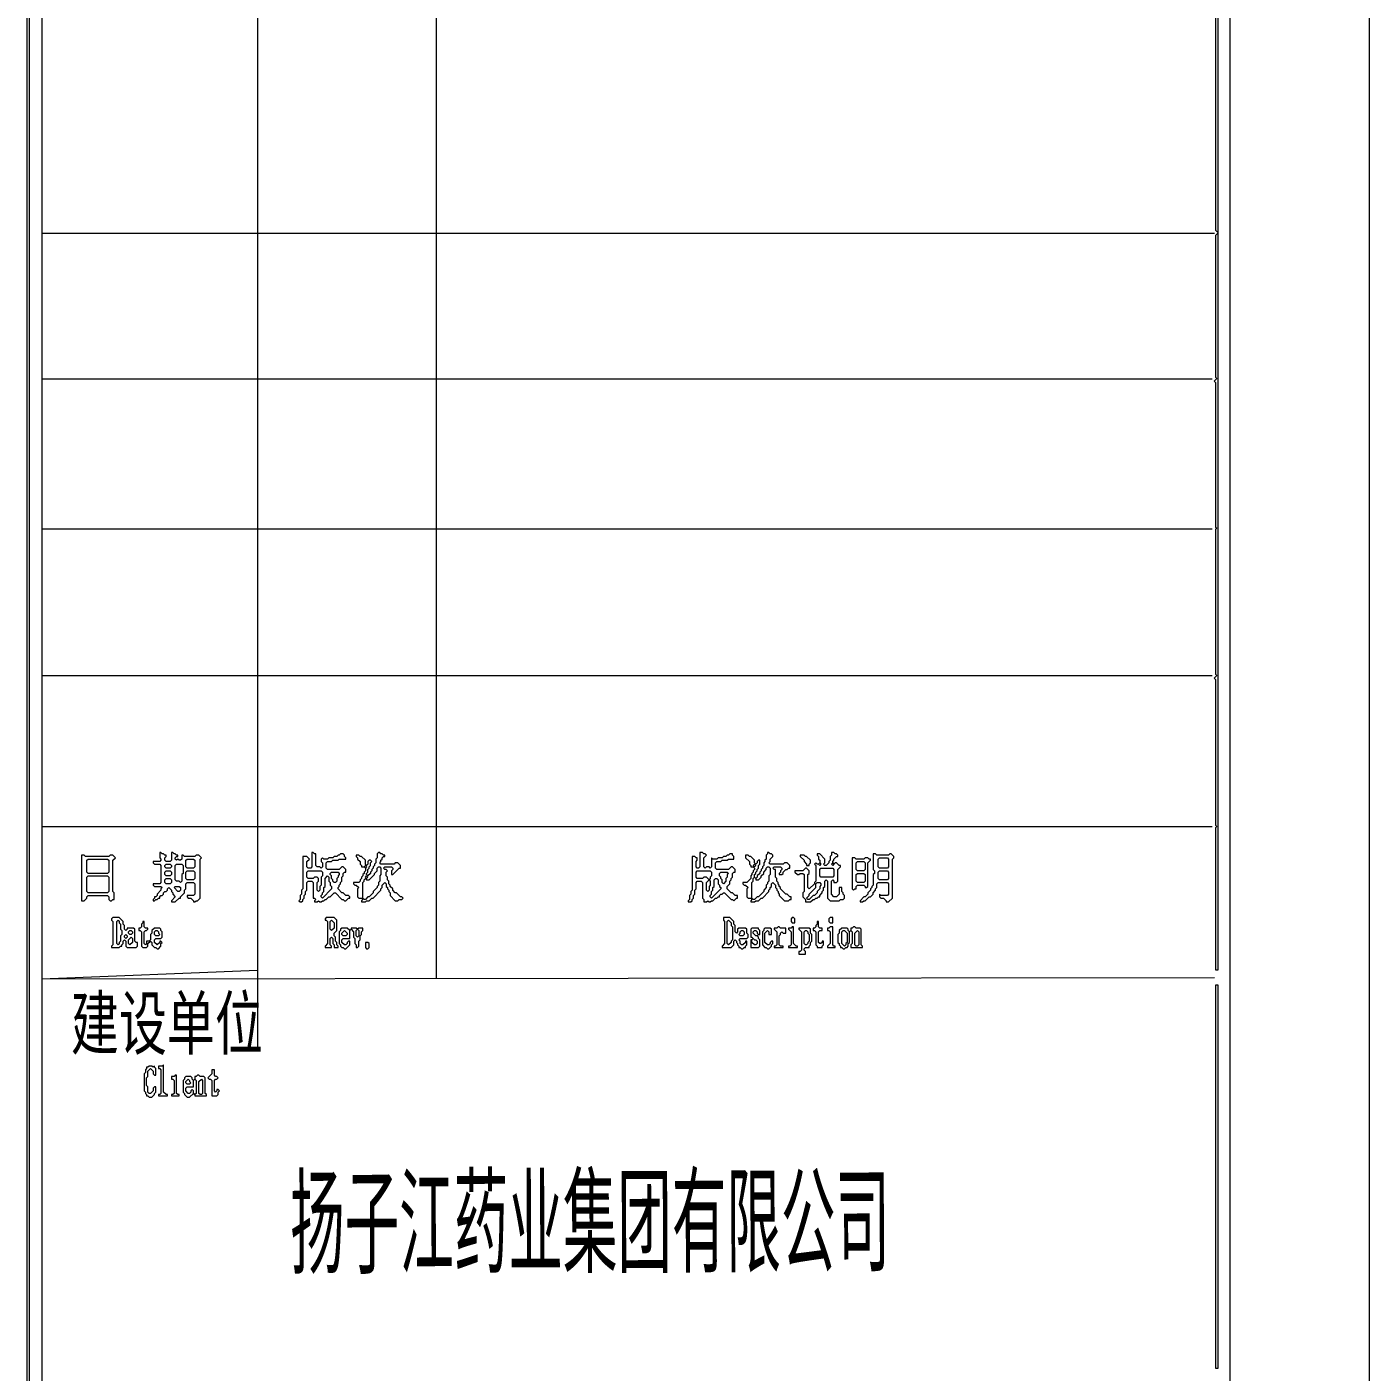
# Model space of a CAD drawing. Header units: millimetres. Extents: x 24 to 865, y 18 to 612.
# Drawn here: x 775 to 865.3, y 372.3 to 462.8 of the extents above; entities that cross this region are included whole.
import ezdxf

# ---------------------------------------------------------------- set-up
doc = ezdxf.new("R2010")
doc.units = ezdxf.units.MM
for name, color, linetype, lineweight in [('OCR_TEXT', 6, 'CONTINUOUS', 0), ('TRACE_CURVE', 6, 'CONTINUOUS', 0), ('TRACE_STRAIGHT', 5, 'CONTINUOUS', 0), ('TRACE_TEXT_SYMBOL', 6, 'CONTINUOUS', 0)]:
    doc.layers.add(name, color=color, linetype=linetype, lineweight=lineweight)
doc.styles.add('wqy-unicode', font='wqy-unicode')

msp = doc.modelspace()

# ---------------------------------------------------------------- linework, layer by layer
at = {"layer": 'TRACE_CURVE', "color": 6}
for points in [[(774.98, 600.7), (774.98, 28.726), (775.156, 28.726), (775.156, 600.7)], [(854.939, 600.7), (854.939, 449.102), (855.115, 448.926), (854.939, 448.751), (854.939, 439.205), (855.027, 439.118), (854.852, 438.942), (854.939, 438.855), (854.939, 429.134), (855.027, 429.046), (854.939, 428.959), (854.939, 419.237), (855.027, 419.15), (854.852, 418.975), (854.939, 418.887), (854.939, 409.078), (855.027, 408.991), (854.939, 408.903), (854.939, 399.357), (855.115, 399.357), (855.115, 600.7)]]:
    msp.add_lwpolyline(points, close=True, dxfattribs=at)
at = {"layer": 'TRACE_STRAIGHT', "color": 5}
for p, q in [((865.28, 611.852), (865.28, 18.127)), ((775.986, 601.456), (775.986, 27.883)), ((790.492, 601.456), (790.492, 394.102)), ((802.512, 601.456), (802.512, 398.768)), ((855.903, 601.456), (855.903, 27.883)), ((775.982, 448.902), (854.887, 448.902)), ((775.986, 439.096), (854.728, 439.096)), ((775.986, 429.01), (854.728, 429.01)), ((775.986, 419.15), (854.728, 419.15)), ((775.986, 408.979), (854.728, 408.979)), ((775.982, 398.74), (790.492, 399.334)), ((775.982, 398.74), (854.887, 398.823))]:
    msp.add_line(p, q, dxfattribs=at)
at = {"layer": 'TRACE_TEXT_SYMBOL', "color": 6}
for points in [[(783.913, 407.239), (783.913, 406.889), (784.001, 406.801), (784.001, 406.714), (783.913, 406.626), (783.476, 406.626), (783.476, 406.539), (783.563, 406.451), (783.913, 406.451), (784.001, 406.363), (784.001, 405.225), (783.913, 405.137), (783.476, 405.137), (783.476, 405.05), (783.563, 404.962), (784.001, 404.962), (784.089, 404.875), (784.001, 404.787), (784.001, 404.699), (783.738, 404.437), (783.738, 404.349), (783.651, 404.261), (783.563, 404.261), (783.563, 404.174), (783.476, 404.086), (783.476, 403.999), (783.563, 403.999), (783.651, 404.086), (783.738, 404.086), (783.826, 404.174), (783.913, 404.174), (783.913, 404.261), (784.001, 404.349), (784.089, 404.349), (784.176, 404.437), (784.176, 404.524), (784.264, 404.612), (784.351, 404.612), (784.439, 404.699), (784.439, 404.787), (784.526, 404.875), (784.702, 404.699), (784.702, 404.612), (784.789, 404.524), (784.789, 404.437), (784.964, 404.261), (784.702, 403.999), (784.702, 403.911), (784.964, 403.911), (785.227, 404.174), (785.315, 404.174), (785.315, 404.261), (785.577, 404.524), (785.577, 404.699), (785.665, 404.787), (785.665, 405.137), (785.753, 405.225), (786.19, 405.225), (786.278, 405.137), (786.278, 404.437), (786.19, 404.349), (785.753, 404.349), (785.753, 404.261), (785.84, 404.174)], [(785.84, 404.174), (786.015, 404.174), (786.19, 403.999), (786.19, 403.911), (786.278, 403.911), (786.366, 403.999), (786.453, 403.999), (786.628, 404.174), (786.628, 406.801), (786.716, 406.889), (786.541, 407.064), (786.366, 407.064), (786.278, 406.976), (785.577, 406.976), (785.49, 407.064), (785.402, 407.064), (785.402, 406.801), (785.315, 406.714), (785.227, 406.714), (785.14, 406.801), (785.052, 406.714), (784.964, 406.801), (784.964, 406.889), (785.052, 406.976), (785.14, 406.976), (785.14, 407.064), (785.052, 407.064), (784.964, 407.152), (784.877, 407.152), (784.789, 407.239), (784.702, 407.239), (784.702, 406.714), (784.614, 406.626), (784.351, 406.626), (784.264, 406.714), (784.264, 406.889), (784.351, 406.976), (784.351, 407.064), (784.264, 407.064), (784.176, 407.152), (784.089, 407.152), (784.001, 407.239), (783.913, 407.239)], [(794.16, 407.239), (794.16, 406.276), (794.073, 406.188), (793.897, 406.188), (793.81, 406.276), (793.81, 406.626), (793.985, 406.801), (793.81, 406.976), (793.547, 406.976), (793.547, 404.787), (793.459, 404.699), (793.459, 404.437), (793.372, 404.349), (793.372, 404.086), (793.284, 403.999), (793.372, 403.911), (793.459, 403.911), (793.547, 403.999), (793.547, 404.086), (793.635, 404.174), (793.635, 404.349), (793.722, 404.437), (793.722, 404.612), (793.81, 404.699), (793.81, 405.225), (793.897, 405.312), (794.16, 405.312), (794.248, 405.225), (794.248, 404.174), (794.335, 404.174), (794.423, 404.086), (794.335, 403.999), (794.335, 403.911), (794.51, 403.911), (794.598, 403.999), (794.686, 403.911), (794.773, 403.911), (794.861, 403.999), (794.948, 403.999), (795.036, 404.086), (795.123, 404.086), (795.299, 404.261), (795.386, 404.261), (795.649, 404.524), (795.736, 404.524), (796.174, 404.086), (796.262, 404.086), (796.35, 403.999), (796.437, 403.999), (796.612, 404.174), (796.7, 404.174), (796.7, 404.261), (796.612, 404.349), (796.437, 404.349), (796.262, 404.524), (796.174, 404.524), (795.912, 404.787), (795.912, 404.875), (795.999, 404.962), (795.999, 405.05), (796.087, 405.137), (796.087, 405.225), (796.174, 405.312), (796.174, 405.575)], [(796.174, 405.575), (796.262, 405.663), (796.262, 405.838), (796.35, 405.925), (796.437, 405.925), (796.437, 406.101), (796.262, 406.276), (796.174, 406.276), (795.999, 406.101), (795.211, 406.101), (795.123, 406.188), (795.123, 406.539), (795.211, 406.626), (795.474, 406.626), (795.561, 406.714), (795.912, 406.714), (795.999, 406.801), (796.437, 406.801), (796.437, 406.889), (796.35, 406.976), (796.35, 407.064), (796.262, 407.152), (796.087, 407.152), (795.999, 407.064), (795.912, 407.064), (795.824, 406.976), (795.649, 406.976), (795.561, 406.889), (795.299, 406.889), (795.211, 406.801), (794.948, 406.801), (794.861, 406.889), (794.773, 406.801), (794.773, 406.626), (794.861, 406.539), (794.861, 406.276), (794.773, 406.188), (794.686, 406.276), (794.51, 406.276), (794.423, 406.363), (794.423, 407.152), (794.335, 407.152), (794.248, 407.239), (794.16, 407.239)], [(798.627, 407.239), (798.539, 407.152), (798.539, 406.889), (798.451, 406.801), (798.451, 406.539), (798.364, 406.451), (798.364, 406.363), (798.276, 406.276), (798.276, 406.188), (798.189, 406.101), (798.189, 406.013), (798.101, 405.925), (798.101, 405.838), (797.926, 405.663), (797.838, 405.75), (797.838, 405.838), (797.926, 405.925), (797.926, 406.101), (798.014, 406.188), (798.014, 406.276), (798.101, 406.363), (798.101, 406.539), (798.189, 406.626), (798.101, 406.714), (798.014, 406.714), (797.926, 406.626), (797.926, 406.451), (797.838, 406.363), (797.751, 406.451), (797.751, 406.714), (797.488, 406.976), (797.4, 406.976), (797.313, 407.064), (797.138, 407.064), (797.138, 406.976), (797.225, 406.889), (797.225, 406.801), (797.4, 406.626), (797.4, 406.451), (797.488, 406.363), (797.488, 406.276), (797.663, 406.276), (797.751, 406.188), (797.751, 406.013), (797.663, 405.925), (797.663, 405.838), (797.576, 405.75), (797.576, 405.663), (797.488, 405.575), (797.488, 405.488), (797.4, 405.4), (797.4, 405.312), (797.313, 405.225), (796.963, 405.225), (796.963, 405.137), (797.05, 405.05), (797.138, 405.05), (797.313, 404.875), (797.225, 404.787), (797.225, 404.261), (797.313, 404.174), (797.488, 404.174), (797.576, 404.086), (797.488, 403.999)], [(799.064, 406.976), (799.064, 407.064), (798.977, 407.064), (798.889, 407.152), (798.802, 407.152), (798.714, 407.239), (798.627, 407.239)], [(820.258, 407.239), (820.258, 406.276), (820.171, 406.188), (820.083, 406.188), (819.996, 406.276), (819.996, 406.626), (820.083, 406.714), (820.083, 406.889), (819.996, 406.889), (819.908, 406.976), (819.733, 406.976), (819.733, 404.699), (819.645, 404.612), (819.645, 404.437), (819.558, 404.349), (819.558, 404.086), (819.47, 403.999), (819.47, 403.911), (819.645, 403.911), (819.733, 403.999), (819.733, 404.086), (819.821, 404.174), (819.821, 404.349), (819.908, 404.437), (819.908, 404.699), (819.996, 404.787), (819.996, 405.225), (820.083, 405.312), (820.346, 405.312), (820.434, 405.225), (820.434, 404.174), (820.521, 404.086), (820.521, 403.911), (820.696, 403.911), (820.784, 403.999), (820.871, 403.911), (820.959, 403.911), (821.047, 403.999), (821.134, 403.999), (821.309, 404.174), (821.397, 404.174), (821.485, 404.261), (821.572, 404.261), (821.572, 404.349), (821.66, 404.437), (821.747, 404.437), (821.835, 404.524), (821.922, 404.524), (822.36, 404.086), (822.448, 404.086), (822.535, 403.999), (822.711, 404.174), (822.798, 404.174), (822.798, 404.349), (822.623, 404.349), (822.448, 404.524), (822.36, 404.524), (822.098, 404.787), (822.098, 404.962), (822.273, 405.137), (822.273, 405.312), (822.36, 405.4), (822.36, 405.488), (822.448, 405.575)], [(822.448, 405.575), (822.448, 405.838), (822.535, 405.925), (822.623, 405.925), (822.623, 406.101), (822.448, 406.276), (822.36, 406.276), (822.185, 406.101), (821.397, 406.101), (821.309, 406.188), (821.309, 406.539), (821.397, 406.626), (821.66, 406.626), (821.747, 406.714), (822.098, 406.714), (822.185, 406.801), (822.535, 406.801), (822.535, 406.976), (822.448, 407.064), (822.448, 407.152), (822.273, 407.152), (822.185, 407.064), (822.098, 407.064), (822.01, 406.976), (821.835, 406.976), (821.747, 406.889), (821.485, 406.889), (821.397, 406.801), (821.134, 406.801), (821.047, 406.889), (821.047, 406.276), (820.959, 406.188), (820.871, 406.276), (820.696, 406.276), (820.609, 406.188), (820.521, 406.276), (820.521, 406.889), (820.696, 407.064), (820.609, 407.152), (820.521, 407.152), (820.434, 407.239), (820.258, 407.239)], [(824.812, 407.239), (824.812, 407.152), (824.725, 407.064), (824.725, 406.801), (824.637, 406.714), (824.637, 406.626), (824.55, 406.539), (824.55, 406.363), (824.462, 406.276), (824.462, 406.188), (824.375, 406.101), (824.375, 406.013), (824.287, 405.925), (824.287, 405.838), (824.112, 405.663), (824.112, 405.575), (824.024, 405.488), (823.937, 405.575), (823.937, 405.75), (824.024, 405.838), (824.024, 405.925), (824.112, 406.013), (824.112, 406.101), (824.199, 406.188), (824.199, 406.363), (824.287, 406.451), (824.287, 406.714), (824.199, 406.714), (824.112, 406.626), (824.112, 406.539), (824.024, 406.451), (823.937, 406.539), (823.937, 406.714), (823.674, 406.976), (823.586, 406.976), (823.499, 407.064), (823.324, 407.064), (823.324, 406.889), (823.586, 406.626), (823.586, 406.451), (823.674, 406.363), (823.674, 406.276), (823.849, 406.276), (823.937, 406.188), (823.937, 406.101), (823.849, 406.013), (823.849, 405.925), (823.762, 405.838), (823.762, 405.75), (823.674, 405.663), (823.674, 405.488), (823.411, 405.225), (823.149, 405.225), (823.149, 405.137), (823.236, 405.05), (823.324, 405.05), (823.499, 404.875), (823.411, 404.787), (823.411, 404.261), (823.499, 404.174), (823.674, 404.174), (823.762, 404.086), (823.674, 403.999), (823.674, 403.911)], [(824.988, 406.801), (825.163, 406.976), (825.163, 407.064), (825.075, 407.152), (824.988, 407.152), (824.9, 407.239), (824.812, 407.239)], [(829.104, 407.239), (829.104, 407.064), (829.016, 406.976), (829.016, 406.714), (828.929, 406.626), (828.929, 406.539), (828.754, 406.363), (828.666, 406.363), (828.578, 406.451), (828.666, 406.539), (828.666, 406.801), (828.316, 407.152), (828.14, 407.152), (828.14, 407.064), (828.228, 406.976), (828.228, 406.801), (828.316, 406.714), (828.316, 406.539), (828.228, 406.451), (828.14, 406.451), (828.053, 406.539), (827.965, 406.451), (828.053, 406.363), (828.053, 405.312), (827.965, 405.225), (827.965, 405.137), (827.615, 404.787), (827.527, 404.875), (827.527, 405.75), (827.615, 405.838), (827.615, 406.013), (827.44, 406.188), (827.352, 406.188), (827.177, 406.013), (826.652, 406.013), (826.652, 405.925), (826.827, 405.75), (826.914, 405.75), (827.002, 405.838), (827.177, 405.838), (827.265, 405.75), (827.265, 404.612), (827.177, 404.524), (827.177, 404.261), (827.352, 404.086), (827.352, 403.911), (827.703, 403.911), (827.878, 404.086), (827.965, 404.086), (828.053, 404.174), (828.14, 404.174), (828.228, 404.261), (828.316, 404.261), (828.316, 404.349), (828.491, 404.524), (828.491, 404.612), (828.578, 404.699), (828.578, 404.875), (828.666, 404.962), (828.666, 405.312), (828.754, 405.4), (828.841, 405.312), (828.841, 404.174), (829.016, 403.999)], [(829.016, 403.999), (829.629, 403.999), (829.717, 404.086), (829.892, 404.086), (829.98, 404.174), (829.98, 404.349), (829.892, 404.437), (829.892, 404.524), (829.804, 404.612), (829.804, 404.875), (829.629, 404.875), (829.629, 404.437), (829.454, 404.261), (829.279, 404.261), (829.104, 404.437), (829.104, 405.312), (829.191, 405.4), (829.279, 405.312), (829.279, 405.225), (829.454, 405.225), (829.542, 405.312), (829.542, 406.101), (829.717, 406.276), (829.717, 406.363), (829.629, 406.363), (829.454, 406.539), (829.367, 406.539), (829.279, 406.451), (829.191, 406.539), (829.191, 406.626), (829.279, 406.714), (829.279, 406.801), (829.454, 406.976), (829.542, 406.976), (829.542, 407.064), (829.454, 407.152), (829.367, 407.152), (829.279, 407.239), (829.104, 407.239)], [(797.488, 403.999), (797.488, 403.911), (797.751, 403.911), (797.838, 403.999), (798.014, 403.999), (798.189, 404.174), (798.276, 404.174), (798.802, 404.699), (798.802, 404.787), (798.889, 404.875), (798.889, 405.05), (799.064, 405.225), (799.152, 405.137), (799.152, 404.962), (799.24, 404.875), (799.24, 404.787), (799.327, 404.699), (799.327, 404.612), (799.415, 404.524), (799.415, 404.349), (799.765, 403.999), (799.94, 403.999), (800.028, 404.086), (800.203, 404.086), (800.291, 404.174), (800.203, 404.261), (800.115, 404.261), (799.853, 404.524), (799.765, 404.524), (799.59, 404.699), (799.59, 404.787), (799.415, 404.962), (799.415, 405.05), (799.327, 405.137), (799.327, 405.312), (799.24, 405.4), (799.24, 405.575), (799.152, 405.663), (799.152, 405.925), (799.24, 406.013), (799.152, 406.101), (799.064, 406.101), (798.977, 406.188), (799.064, 406.276), (799.502, 406.276), (799.59, 406.188), (799.59, 406.101), (799.502, 406.013), (799.502, 405.75), (799.59, 405.75), (800.028, 406.188), (800.115, 406.188), (800.115, 406.363), (799.94, 406.539), (799.765, 406.539), (799.678, 406.451), (798.802, 406.451), (798.714, 406.539), (798.802, 406.626), (798.802, 406.714), (798.889, 406.801), (798.889, 406.889), (798.977, 406.976), (799.064, 406.976)], [(823.674, 403.911), (823.937, 403.911), (824.024, 403.999), (824.199, 403.999), (824.375, 404.174), (824.462, 404.174), (824.9, 404.612), (824.9, 404.699), (824.988, 404.787), (824.988, 404.875), (825.075, 404.962), (825.075, 405.137), (825.163, 405.225), (825.338, 405.05), (825.338, 404.875), (825.426, 404.787), (825.426, 404.699), (825.513, 404.612), (825.513, 404.524), (825.601, 404.437), (825.601, 404.349), (825.951, 403.999), (826.214, 403.999), (826.301, 404.086), (826.389, 404.086), (826.389, 404.261), (826.301, 404.261), (826.126, 404.437), (826.039, 404.437), (825.688, 404.787), (825.688, 404.875), (825.601, 404.962), (825.601, 405.05), (825.513, 405.137), (825.513, 405.225), (825.426, 405.312), (825.426, 405.488), (825.338, 405.575), (825.338, 406.101), (825.25, 406.101), (825.163, 406.188), (825.25, 406.276), (825.688, 406.276), (825.776, 406.188), (825.776, 406.101), (825.688, 406.013), (825.688, 405.925), (825.601, 405.838), (825.601, 405.75), (825.776, 405.75), (825.863, 405.838), (825.863, 405.925), (826.039, 406.101), (826.126, 406.101), (826.214, 406.188), (826.301, 406.188), (826.301, 406.363), (826.126, 406.539), (825.951, 406.539), (825.863, 406.451), (824.988, 406.451), (824.9, 406.539), (824.988, 406.626), (824.988, 406.801)]]:
    msp.add_lwpolyline(points, dxfattribs=at)
for points in [[(778.659, 407.064), (778.659, 403.999), (778.834, 403.999), (779.009, 404.174), (779.009, 404.261), (779.097, 404.349), (780.41, 404.349), (780.498, 404.261), (780.498, 404.086), (780.585, 403.999), (780.673, 403.999), (780.761, 404.086), (780.848, 404.086), (780.848, 404.524), (780.761, 404.612), (780.761, 406.714), (780.936, 406.889), (780.761, 407.064), (780.585, 407.064), (780.498, 406.976), (778.921, 406.976), (778.834, 407.064)], [(779.009, 406.714), (779.097, 406.801), (780.41, 406.801), (780.498, 406.714), (780.498, 405.925), (780.41, 405.838), (779.097, 405.838), (779.009, 405.925)], [(784.264, 406.363), (784.351, 406.451), (784.614, 406.451), (784.702, 406.363), (784.702, 406.276), (784.614, 406.188), (784.351, 406.188), (784.264, 406.276)], [(784.964, 406.363), (785.052, 406.451), (785.402, 406.451), (785.49, 406.363), (785.49, 405.838), (785.402, 405.75), (785.402, 405.312), (785.315, 405.225), (785.227, 405.312), (785.052, 405.312), (784.964, 405.4)], [(785.665, 406.714), (785.753, 406.801), (786.19, 406.801), (786.278, 406.714), (786.278, 406.276), (786.19, 406.188), (785.753, 406.188), (785.665, 406.276)], [(797.663, 406.276), (797.751, 406.363), (797.838, 406.276), (797.751, 406.188)], [(823.849, 406.363), (823.937, 406.451), (824.024, 406.363), (823.937, 406.276)], [(827.002, 407.064), (827.002, 406.976), (827.265, 406.714), (827.265, 406.626), (827.44, 406.451), (827.44, 406.363), (827.615, 406.363), (827.615, 406.451), (827.703, 406.539), (827.703, 406.714), (827.44, 406.976), (827.352, 406.976), (827.265, 407.064)], [(828.228, 406.451), (828.316, 406.539), (828.403, 406.451), (828.316, 406.363)], [(829.104, 406.451), (829.191, 406.539), (829.279, 406.451), (829.191, 406.363)], [(830.505, 406.889), (830.505, 404.787), (830.593, 404.699), (830.68, 404.787), (830.768, 404.787), (830.768, 404.962), (830.855, 405.05), (831.293, 405.05), (831.381, 404.962), (831.381, 404.875), (831.468, 404.875), (831.556, 404.962), (831.556, 406.539), (831.731, 406.714), (831.731, 406.801), (831.644, 406.801), (831.556, 406.889), (831.381, 406.889), (831.293, 406.801), (830.768, 406.801), (830.68, 406.889)], [(830.768, 406.539), (830.855, 406.626), (831.293, 406.626), (831.381, 406.539), (831.381, 406.101), (831.293, 406.013), (830.855, 406.013), (830.768, 406.101)], [(831.906, 407.152), (831.906, 406.101), (831.994, 406.013), (831.994, 405.838), (831.906, 405.75), (831.906, 405.05), (831.819, 404.962), (831.819, 404.875), (831.731, 404.787), (831.731, 404.699), (831.556, 404.524), (831.556, 404.437), (831.381, 404.261), (831.293, 404.261), (831.031, 403.999), (831.031, 403.911), (831.206, 403.911), (831.293, 403.999), (831.381, 403.999), (831.644, 404.261), (831.731, 404.261), (831.906, 404.437), (831.906, 404.524), (832.081, 404.699), (832.081, 404.787), (832.169, 404.875), (832.169, 405.137), (832.257, 405.225), (832.87, 405.225), (832.957, 405.137), (832.957, 404.437), (832.87, 404.349), (832.432, 404.349), (832.344, 404.437), (832.344, 404.261), (832.432, 404.174), (832.607, 404.174), (832.782, 403.999), (832.782, 403.911), (832.957, 403.911), (833.22, 404.174), (833.22, 406.801), (833.308, 406.889), (833.308, 406.976), (833.132, 407.152), (833.045, 407.152), (832.957, 407.064), (832.169, 407.064), (832.081, 407.152)], [(832.257, 406.801), (832.344, 406.889), (832.87, 406.889), (832.957, 406.801), (832.957, 406.276), (832.87, 406.188), (832.344, 406.188), (832.257, 406.276)], [(779.009, 405.575), (779.097, 405.663), (780.41, 405.663), (780.498, 405.575), (780.498, 404.612), (780.41, 404.524), (779.097, 404.524), (779.009, 404.612)], [(784.264, 405.925), (784.351, 406.013), (784.614, 406.013), (784.702, 405.925), (784.702, 405.75), (784.614, 405.663), (784.351, 405.663), (784.264, 405.75)], [(784.264, 405.4), (784.351, 405.488), (784.614, 405.488), (784.702, 405.4), (784.702, 405.225), (784.614, 405.137), (784.351, 405.137), (784.264, 405.225)], [(785.665, 405.925), (785.753, 406.013), (786.19, 406.013), (786.278, 405.925), (786.278, 405.488), (786.19, 405.4), (785.753, 405.4), (785.665, 405.488)], [(793.81, 405.925), (793.897, 406.013), (794.773, 406.013), (794.861, 405.925), (794.861, 405.663), (794.773, 405.575), (794.773, 405.05), (794.686, 404.962), (794.686, 404.699), (794.598, 404.612), (794.51, 404.699), (794.51, 405.225), (794.598, 405.312), (794.598, 405.488), (794.51, 405.575), (794.335, 405.575), (794.248, 405.488), (793.897, 405.488), (793.81, 405.575)], [(795.211, 405.663), (795.299, 405.575), (795.299, 405.312), (795.386, 405.225), (795.386, 405.05), (795.474, 404.962), (795.474, 404.787), (794.861, 404.174), (794.773, 404.261), (794.773, 404.349), (794.861, 404.437), (794.861, 404.524), (794.948, 404.612), (794.948, 404.875), (795.036, 404.962), (795.036, 405.488)], [(795.386, 405.838), (795.474, 405.925), (795.912, 405.925), (795.999, 405.838), (795.999, 405.75), (795.912, 405.663), (795.912, 405.575), (795.824, 405.488), (795.824, 405.312), (795.736, 405.225), (795.649, 405.225), (795.561, 405.312), (795.561, 405.4), (795.474, 405.488), (795.474, 405.663), (795.386, 405.75)], [(798.539, 406.188), (798.627, 406.276), (798.714, 406.276), (798.802, 406.188), (798.802, 405.75), (798.714, 405.663), (798.714, 405.312), (798.627, 405.225), (798.627, 405.05), (798.539, 404.962), (798.539, 404.875), (798.276, 404.612), (798.276, 404.524), (798.014, 404.261), (797.926, 404.261), (797.751, 404.086), (797.663, 404.086), (797.576, 404.174), (797.576, 405.225), (797.663, 405.312), (797.663, 405.4), (797.751, 405.488), (797.838, 405.4), (798.014, 405.4), (798.364, 405.75), (798.364, 405.838), (798.539, 406.013)], [(797.751, 405.575), (797.838, 405.663), (797.926, 405.575), (797.838, 405.488)], [(819.996, 405.925), (820.083, 406.013), (820.959, 406.013), (821.047, 405.925), (821.047, 405.663), (820.959, 405.575), (820.959, 405.488), (820.871, 405.4), (820.696, 405.575), (820.521, 405.575), (820.434, 405.488), (820.083, 405.488), (819.996, 405.575)], [(820.871, 405.4), (820.959, 405.312), (820.959, 405.05), (820.871, 404.962), (820.871, 404.699), (820.784, 404.612), (820.696, 404.699), (820.696, 405.225)], [(821.222, 405.4), (821.309, 405.488), (821.397, 405.488), (821.485, 405.4), (821.485, 405.137), (821.572, 405.05), (821.572, 404.962), (821.66, 404.875), (821.66, 404.787), (821.047, 404.174), (820.959, 404.261), (820.959, 404.349), (821.047, 404.437), (821.047, 404.612), (821.134, 404.699), (821.134, 404.875), (821.222, 404.962)], [(821.572, 405.838), (821.66, 405.925), (822.098, 405.925), (822.185, 405.838), (822.098, 405.75), (822.098, 405.575), (822.01, 405.488), (822.01, 405.312), (821.835, 405.137), (821.747, 405.225), (821.747, 405.4), (821.66, 405.488), (821.66, 405.575), (821.572, 405.663)], [(824.725, 406.188), (824.812, 406.276), (824.9, 406.276), (824.988, 406.188), (824.988, 405.75), (824.9, 405.663), (824.9, 405.312), (824.812, 405.225), (824.812, 405.137), (824.725, 405.05), (824.725, 404.875), (824.55, 404.699), (824.55, 404.612), (824.199, 404.261), (824.112, 404.261), (823.937, 404.086), (823.849, 404.086), (823.762, 404.174), (823.762, 405.225), (823.849, 405.312), (823.849, 405.488), (823.937, 405.575), (824.024, 405.488), (824.024, 405.4), (824.199, 405.4), (824.375, 405.575), (824.375, 405.663), (824.55, 405.838), (824.55, 405.925), (824.725, 406.101)], [(828.316, 406.101), (828.403, 406.188), (829.191, 406.188), (829.279, 406.101), (829.279, 405.663), (829.191, 405.575), (828.403, 405.575), (828.316, 405.663)], [(830.768, 405.75), (830.855, 405.838), (831.293, 405.838), (831.381, 405.75), (831.381, 405.312), (831.293, 405.225), (830.855, 405.225), (830.768, 405.312)], [(832.257, 405.925), (832.344, 406.013), (832.87, 406.013), (832.957, 405.925), (832.957, 405.488), (832.87, 405.4), (832.344, 405.4), (832.257, 405.488)], [(784.877, 404.875), (784.964, 404.962), (785.227, 404.962), (785.315, 404.875), (785.315, 404.699), (785.227, 404.612), (785.14, 404.612)], [(828.053, 405.137), (828.14, 405.225), (828.316, 405.225), (828.403, 405.137), (828.403, 405.05), (828.316, 404.962), (828.316, 404.787), (828.14, 404.612), (828.14, 404.524), (827.965, 404.349), (827.878, 404.349), (827.615, 404.086), (827.527, 404.086), (827.44, 404.174), (827.615, 404.349), (827.615, 404.437), (828.053, 404.875)], [(780.761, 402.86), (780.673, 402.773), (780.673, 402.685), (780.761, 402.597), (780.761, 401.021), (780.673, 400.933), (780.673, 400.846), (781.198, 400.846), (781.286, 400.933), (781.374, 400.933), (781.374, 401.021), (781.461, 401.109), (781.461, 401.284), (781.549, 401.371), (781.636, 401.284), (781.636, 400.933), (781.724, 400.846), (782.337, 400.846), (782.425, 400.933), (782.425, 401.196), (782.337, 401.196), (782.249, 401.284), (782.249, 402.072), (782.162, 402.16), (781.724, 402.16), (781.724, 402.072), (781.636, 401.984), (781.549, 402.072), (781.549, 402.335), (781.461, 402.422), (781.461, 402.597), (781.198, 402.86)], [(781.023, 402.597), (781.111, 402.685), (781.198, 402.597), (781.198, 402.51), (781.286, 402.422), (781.286, 402.072), (781.374, 401.984), (781.374, 401.722), (781.286, 401.634), (781.286, 401.284), (781.198, 401.196), (781.198, 401.109), (781.111, 401.021), (781.023, 401.109)], [(795.123, 402.86), (795.036, 402.773), (795.036, 402.685), (795.123, 402.685), (795.211, 402.597), (795.211, 401.109), (795.036, 400.933), (795.036, 400.846), (795.474, 400.846), (795.474, 400.933), (795.386, 401.021), (795.386, 401.459), (795.474, 401.547), (795.561, 401.459), (795.561, 401.109), (795.649, 401.021), (795.649, 400.846), (795.912, 400.846), (795.912, 400.933), (795.824, 401.021), (795.824, 401.196), (795.736, 401.284), (795.736, 401.547), (795.649, 401.634), (795.649, 401.809), (795.824, 401.984), (795.824, 402.685), (795.649, 402.86)], [(795.386, 402.597), (795.474, 402.685), (795.649, 402.51), (795.649, 402.16), (795.474, 401.984), (795.386, 402.072)], [(821.835, 402.86), (821.835, 402.685), (821.922, 402.597), (821.922, 401.109), (821.747, 400.933), (821.747, 400.846), (822.36, 400.846), (822.535, 401.021), (822.535, 401.284), (822.623, 401.371), (822.711, 401.284), (822.711, 401.196), (822.798, 401.109), (822.798, 401.021), (822.886, 400.933), (822.886, 400.846), (822.973, 400.846), (823.061, 400.758), (823.149, 400.758), (823.236, 400.846), (823.324, 400.846), (823.324, 400.933), (823.411, 401.021), (823.411, 401.284), (823.324, 401.284), (823.324, 401.196), (823.149, 401.021), (823.061, 401.021), (822.973, 401.109), (822.973, 401.284), (822.886, 401.371), (822.973, 401.459), (823.411, 401.459), (823.499, 401.547), (823.499, 401.722), (823.411, 401.809), (823.411, 402.072), (823.324, 402.16), (822.886, 402.16), (822.798, 402.072), (822.798, 401.897), (822.711, 401.809), (822.623, 401.897), (822.623, 402.335), (822.535, 402.422), (822.535, 402.597), (822.273, 402.86)], [(822.098, 402.597), (822.185, 402.685), (822.36, 402.51), (822.36, 402.335), (822.448, 402.247), (822.448, 401.371), (822.36, 401.284), (822.36, 401.196), (822.185, 401.021), (822.098, 401.109)], [(826.476, 402.86), (826.389, 402.773), (826.389, 402.597), (826.476, 402.51), (826.652, 402.51), (826.652, 402.773), (826.564, 402.86)], [(829.016, 402.86), (828.929, 402.773), (828.929, 402.597), (829.016, 402.51), (829.191, 402.51), (829.191, 402.86)], [(781.812, 401.897), (781.899, 401.984), (781.987, 401.984), (782.074, 401.897), (782.074, 401.809), (781.987, 401.722), (781.899, 401.722), (781.812, 401.809)], [(782.775, 402.597), (782.775, 402.51), (782.687, 402.422), (782.687, 402.247), (782.6, 402.16), (782.512, 402.16), (782.512, 401.984), (782.6, 401.984), (782.687, 401.897), (782.687, 400.933), (782.775, 400.846), (783.038, 400.846), (783.125, 400.933), (783.125, 401.109), (783.3, 401.284), (783.388, 401.196), (783.388, 401.021), (783.563, 400.846), (783.651, 400.846), (783.738, 400.758), (783.826, 400.758), (784.001, 400.933), (784.001, 401.109), (784.089, 401.196), (784.001, 401.284), (783.913, 401.284), (783.913, 401.196), (783.738, 401.021), (783.563, 401.196), (783.563, 401.371), (783.651, 401.459), (784.001, 401.459), (784.089, 401.547), (784.089, 401.897), (784.001, 401.984), (784.001, 402.072), (783.913, 402.16), (783.563, 402.16), (783.388, 401.984), (783.388, 401.809), (783.3, 401.722), (783.3, 401.371), (783.213, 401.284), (783.038, 401.284), (783.038, 401.109), (782.95, 401.021), (782.862, 401.109), (782.862, 401.897), (782.95, 401.984), (783.038, 401.984), (783.125, 402.072), (783.125, 402.16), (782.95, 402.16), (782.862, 402.247), (782.862, 402.597)], [(783.563, 401.897), (783.651, 401.984), (783.738, 401.984), (783.826, 401.897), (783.826, 401.809), (783.913, 401.722), (783.826, 401.634), (783.651, 401.634), (783.563, 401.722)], [(796.174, 402.16), (796.087, 402.072), (796.087, 401.984), (795.999, 401.897), (795.999, 401.109), (796.087, 401.021), (796.087, 400.933), (796.174, 400.846), (796.262, 400.846), (796.35, 400.758), (796.437, 400.758), (796.7, 401.021), (796.7, 401.284), (796.612, 401.284), (796.525, 401.196), (796.525, 401.109), (796.437, 401.021), (796.35, 401.021), (796.174, 401.196), (796.174, 401.371), (796.262, 401.459), (796.7, 401.459), (796.7, 401.984), (796.787, 402.072), (796.963, 401.897), (796.963, 401.547), (797.05, 401.459), (797.05, 401.109), (797.138, 401.021), (797.138, 400.846), (797.225, 400.846), (797.313, 400.933), (797.313, 401.284), (797.4, 401.371), (797.4, 401.634), (797.488, 401.722), (797.488, 401.897), (797.576, 401.984), (797.576, 402.16), (797.313, 402.16), (797.225, 402.072), (797.138, 402.16), (796.787, 402.16), (796.787, 402.072), (796.7, 401.984), (796.525, 402.16)], [(796.35, 401.984), (796.525, 401.809), (796.525, 401.722), (796.437, 401.634), (796.262, 401.634), (796.174, 401.722), (796.174, 401.809)], [(797.138, 401.984), (797.225, 402.072), (797.313, 401.984), (797.313, 401.634), (797.225, 401.547), (797.138, 401.634)], [(822.973, 401.897), (823.061, 401.984), (823.149, 401.984), (823.236, 401.897), (823.236, 401.722), (823.149, 401.634), (822.973, 401.634), (822.886, 401.722), (822.973, 401.809)], [(823.762, 402.16), (823.674, 402.072), (823.674, 401.547), (823.762, 401.547), (823.849, 401.459), (823.762, 401.371), (823.674, 401.371), (823.674, 400.846), (824.199, 400.846), (824.287, 400.933), (824.287, 401.371), (824.199, 401.459), (824.199, 401.547), (824.112, 401.634), (824.199, 401.722), (824.287, 401.722), (824.287, 401.984), (824.199, 402.072), (824.199, 402.16)], [(823.849, 401.897), (823.937, 401.984), (824.024, 401.984), (824.112, 401.897), (824.112, 401.809), (824.199, 401.722), (824.112, 401.634), (824.024, 401.634), (823.849, 401.809)], [(824.637, 402.16), (824.55, 402.072), (824.55, 401.984), (824.462, 401.897), (824.462, 401.021), (824.637, 400.846), (824.725, 400.846), (824.812, 400.758), (824.9, 400.758), (825.075, 400.933), (825.075, 401.021), (825.163, 401.109), (825.163, 401.284), (825.075, 401.284), (824.988, 401.196), (824.988, 401.109), (824.9, 401.021), (824.812, 401.021), (824.637, 401.196), (824.637, 401.809), (824.812, 401.984), (824.9, 401.897), (824.9, 401.722), (825.075, 401.722), (825.075, 402.072), (824.988, 402.16)], [(825.513, 402.247), (825.426, 402.16), (825.25, 402.16), (825.25, 402.072), (825.426, 401.897), (825.426, 401.021), (825.338, 400.933), (825.25, 400.933), (825.25, 400.846), (825.863, 400.846), (825.863, 400.933), (825.688, 400.933), (825.601, 401.021), (825.601, 401.634), (825.688, 401.722), (825.688, 401.809), (825.776, 401.897), (825.863, 401.809), (826.039, 401.809), (826.039, 402.16), (825.688, 402.16), (825.601, 402.247)], [(826.476, 402.247), (826.389, 402.16), (826.214, 402.16), (826.214, 402.072), (826.389, 401.897), (826.389, 401.021), (826.301, 400.933), (826.214, 400.933), (826.214, 400.846), (826.827, 400.846), (826.827, 400.933), (826.739, 400.933), (826.564, 401.109), (826.564, 402.247)], [(826.914, 402.16), (826.914, 402.072), (827.09, 401.897), (827.09, 400.671), (827.002, 400.583), (826.914, 400.583), (826.914, 400.408), (827.352, 400.408), (827.352, 400.583), (827.265, 400.671), (827.265, 400.758), (827.352, 400.846), (827.615, 400.846), (827.615, 400.933), (827.703, 401.021), (827.703, 401.196), (827.79, 401.284), (827.79, 401.722), (827.703, 401.809), (827.703, 402.072), (827.615, 402.16)], [(827.265, 401.897), (827.352, 401.984), (827.44, 401.984), (827.527, 401.897), (827.527, 401.809), (827.615, 401.722), (827.615, 401.284), (827.527, 401.196), (827.527, 401.109), (827.44, 401.021), (827.352, 401.021), (827.265, 401.109)], [(828.14, 402.597), (828.14, 402.422), (828.053, 402.335), (828.053, 402.247), (827.965, 402.16), (827.878, 402.16), (827.878, 401.984), (827.965, 401.984), (828.053, 401.897), (828.053, 401.021), (828.14, 400.933), (828.14, 400.846), (828.491, 400.846), (828.491, 400.933), (828.578, 401.021), (828.578, 401.284), (828.491, 401.284), (828.491, 401.196), (828.403, 401.109), (828.316, 401.109), (828.228, 401.196), (828.228, 401.897), (828.316, 401.984), (828.491, 401.984), (828.491, 402.16), (828.316, 402.16), (828.228, 402.247), (828.228, 402.597)], [(829.016, 402.247), (828.929, 402.16), (828.841, 402.16), (828.841, 401.984), (828.929, 401.984), (829.016, 401.897), (829.016, 401.109), (828.841, 400.933), (828.841, 400.846), (829.367, 400.846), (829.367, 400.933), (829.279, 400.933), (829.191, 401.021), (829.191, 402.247)], [(830.593, 402.247), (830.505, 402.16), (830.418, 402.16), (830.418, 401.984), (830.33, 401.897), (830.242, 401.984), (830.242, 402.072), (830.155, 402.16), (829.804, 402.16), (829.629, 401.984), (829.629, 401.809), (829.542, 401.722), (829.542, 401.196), (829.629, 401.109), (829.629, 401.021), (829.717, 400.933), (829.717, 400.846), (829.804, 400.846), (829.892, 400.758), (829.98, 400.758), (830.067, 400.846), (830.155, 400.846), (830.242, 400.933), (830.242, 401.109), (830.33, 401.196), (830.33, 401.897), (830.418, 401.984), (830.505, 401.897), (830.505, 401.109), (830.418, 401.021), (830.418, 400.846), (831.206, 400.846), (831.206, 400.933), (831.118, 401.021), (831.118, 402.072), (831.031, 402.16), (830.768, 402.16), (830.68, 402.247)], [(829.804, 401.897), (829.892, 401.984), (829.98, 401.984), (830.155, 401.809), (830.155, 401.196), (830.067, 401.109), (830.067, 401.021), (829.98, 400.933), (829.804, 401.109)], [(830.855, 401.984), (830.943, 401.897), (830.943, 401.021), (830.855, 400.933), (830.768, 400.933), (830.68, 401.021), (830.68, 401.809)], [(781.549, 401.634), (781.636, 401.722), (781.724, 401.634), (781.724, 401.547), (781.636, 401.459), (781.549, 401.547)], [(781.987, 401.547), (782.074, 401.459), (782.074, 401.196), (781.899, 401.021), (781.812, 401.109), (781.812, 401.371)], [(797.751, 401.196), (797.751, 400.846), (797.838, 400.758), (797.926, 400.758), (798.014, 400.846), (798.014, 401.109), (797.926, 401.196)], [(823.762, 401.371), (823.849, 401.459), (823.937, 401.371), (824.024, 401.371), (824.112, 401.284), (824.112, 401.109), (824.024, 401.021), (823.937, 401.021), (823.762, 401.196)], [(854.939, 398.306), (854.939, 372.558), (855.115, 372.558), (855.115, 398.306)], [(783.213, 392.876), (783.125, 392.789), (783.038, 392.789), (783.038, 392.701), (782.95, 392.614), (782.95, 392.438), (782.862, 392.351), (782.862, 391.212), (782.95, 391.125), (782.95, 391.037), (783.038, 390.95), (783.038, 390.862), (783.125, 390.862), (783.213, 390.774), (783.388, 390.774), (783.563, 390.95), (783.563, 391.037), (783.651, 391.125), (783.651, 391.475), (783.563, 391.475), (783.476, 391.387), (783.476, 391.212), (783.3, 391.037), (783.213, 391.037), (783.125, 391.125), (783.125, 391.475), (783.038, 391.563), (783.038, 392.088), (783.125, 392.176), (783.125, 392.526), (783.3, 392.701), (783.476, 392.526), (783.476, 392.351), (783.563, 392.263), (783.651, 392.263), (783.651, 392.701), (783.563, 392.789), (783.563, 392.876), (783.476, 392.789), (783.388, 392.876)], [(784.176, 392.964), (784.089, 392.876), (783.826, 392.876), (783.826, 392.701), (783.913, 392.701), (784.001, 392.614), (784.001, 391.037), (783.913, 390.95), (783.826, 390.95), (783.826, 390.862), (784.439, 390.862), (784.439, 390.95), (784.351, 390.95), (784.176, 391.125)], [(784.964, 392.263), (784.877, 392.176), (784.702, 392.176), (784.702, 392.001), (784.789, 392.001), (784.877, 391.913), (784.877, 391.037), (784.789, 390.95), (784.702, 390.95), (784.702, 390.862), (785.227, 390.862), (785.227, 390.95), (785.14, 390.95), (785.052, 391.037), (785.052, 392.263)], [(786.453, 392.263), (786.366, 392.176), (786.278, 392.176), (786.278, 392.001), (786.19, 391.913), (786.103, 392.001), (786.103, 392.088), (786.015, 392.176), (785.665, 392.176), (785.577, 392.088), (785.577, 392.001), (785.49, 391.913), (785.49, 391.125), (785.577, 391.037), (785.577, 390.95), (785.753, 390.774), (785.928, 390.774), (786.19, 391.037), (786.278, 390.95), (786.278, 390.862), (787.066, 390.862), (787.066, 390.95), (786.979, 391.037), (786.979, 392.088), (786.891, 392.176), (786.628, 392.176), (786.541, 392.263)], [(786.19, 391.913), (786.278, 392.001), (786.366, 391.913), (786.366, 391.037), (786.278, 390.95), (786.19, 391.037), (786.19, 391.212), (786.103, 391.3), (786.015, 391.212), (786.015, 391.125), (785.928, 391.037), (785.84, 391.037), (785.665, 391.212), (785.665, 391.387), (785.753, 391.475), (786.19, 391.475)], [(785.84, 392.001), (785.928, 391.913), (785.928, 391.825), (786.015, 391.738), (785.928, 391.65), (785.753, 391.65), (785.665, 391.738), (785.665, 391.825)], [(786.716, 392.001), (786.804, 391.913), (786.804, 391.037), (786.716, 390.95), (786.628, 390.95), (786.541, 391.037), (786.541, 391.825)], [(787.417, 392.614), (787.417, 392.351), (787.154, 392.088), (787.241, 392.001), (787.329, 392.001), (787.417, 391.913), (787.417, 390.862), (787.767, 390.862), (787.854, 390.95), (787.854, 391.125), (787.942, 391.212), (787.854, 391.3), (787.767, 391.3), (787.767, 391.212), (787.679, 391.125), (787.592, 391.212), (787.592, 391.913), (787.679, 392.001), (787.767, 392.001), (787.854, 392.088), (787.767, 392.176), (787.679, 392.176), (787.592, 392.263), (787.592, 392.614)]]:
    msp.add_lwpolyline(points, close=True, dxfattribs=at)

# ---------------------------------------------------------------- texts
at = {"layer": 'OCR_TEXT', "color": 6, "style": 'wqy-unicode', "width": 0.680049}
msp.add_text('建设单位', height=3.4839, dxfattribs=at).set_placement((777.935, 394.015))
at = {"layer": 'OCR_TEXT', "color": 6, "style": 'wqy-unicode', "width": 0.468782}
msp.add_text('扬子江药业集团有限公司', height=5.73813, rotation=0.2154, dxfattribs=at).set_placement((792.699, 379.494))

doc.saveas('drawing.dxf')
